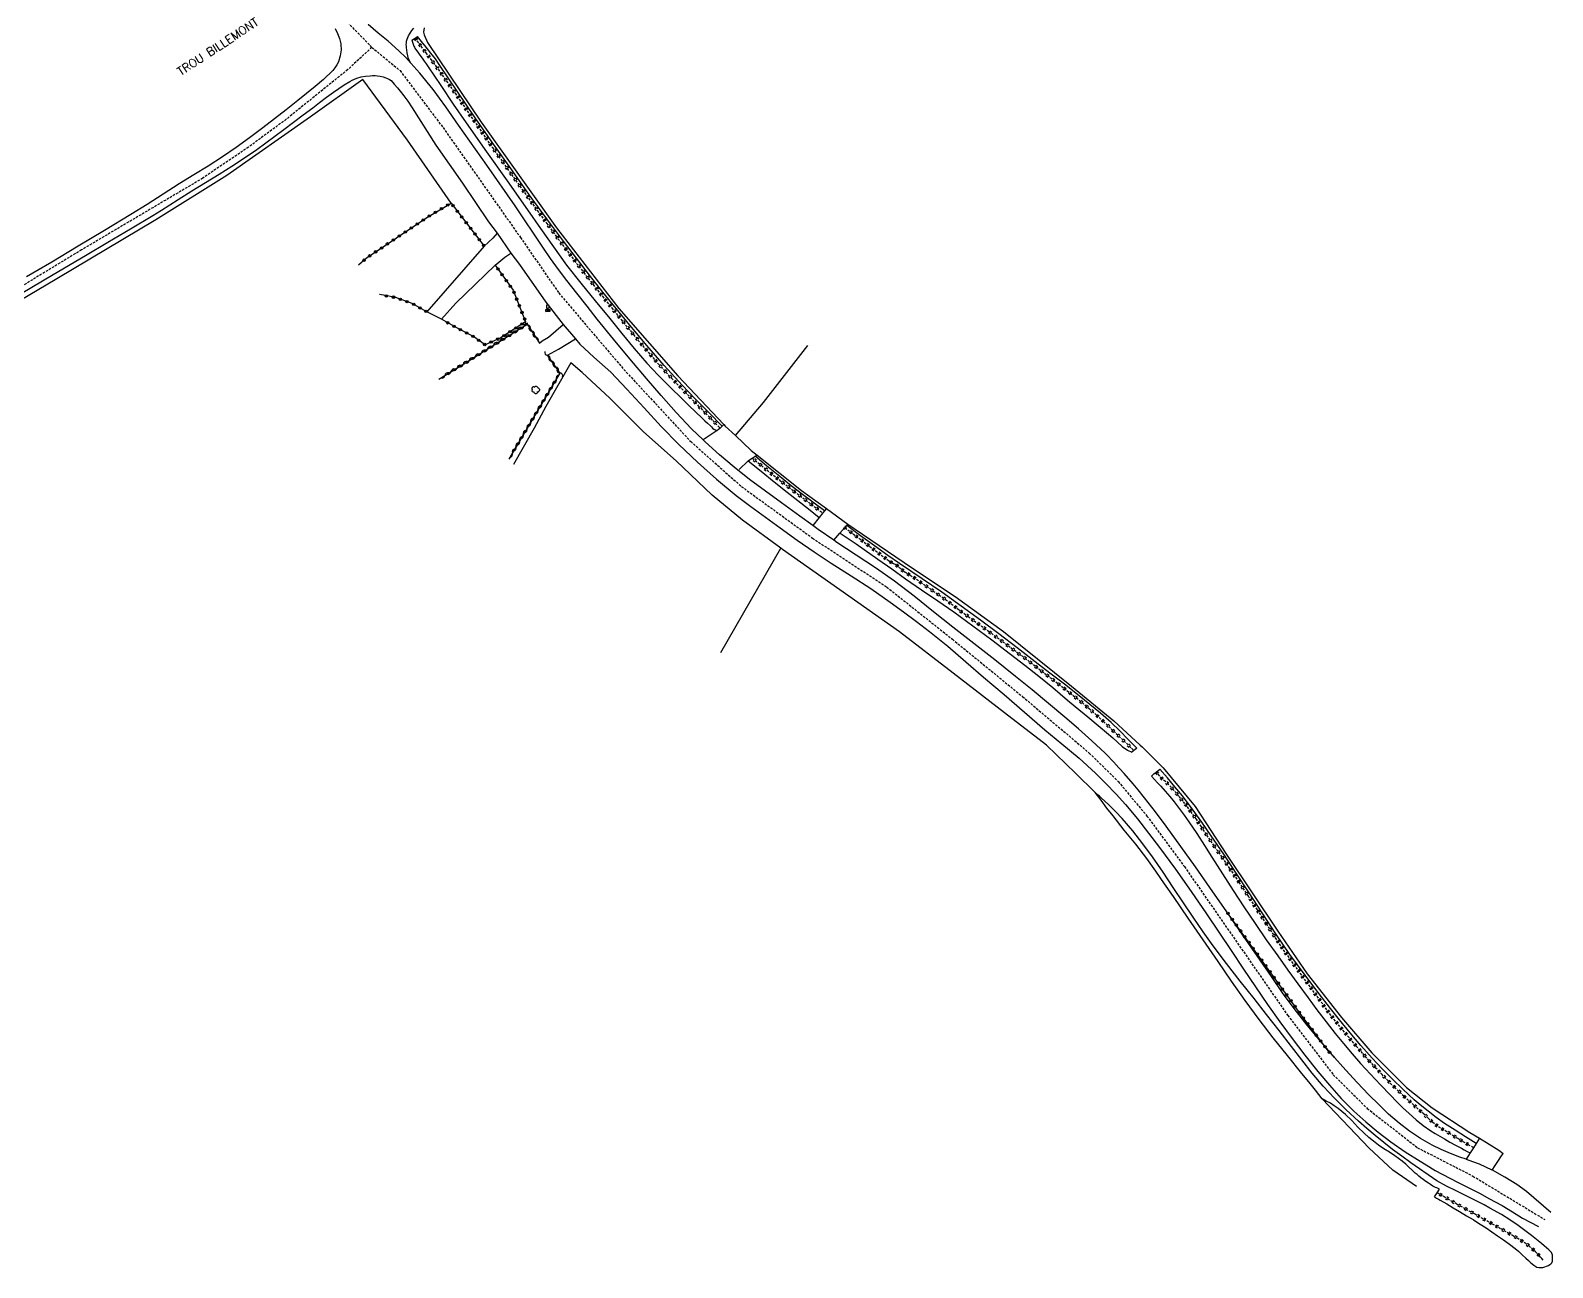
# Model space of a CAD drawing. Header units: millimetres. Extents: x 85000 to 86000, y 139999 to 141000.
# Drawn here: x 85669.1 to 85987.7, y 140257.5 to 140516.4 of the extents above; entities that cross this region are included whole.
import ezdxf

# ---------------------------------------------------------------- set-up
doc = ezdxf.new("R2010")
doc.units = ezdxf.units.MM
doc.linetypes.add('DASHED', pattern=[0.75, 0.5, -0.25])
doc.layers.get('0').update_dxf_attribs({"linetype": 'CONTINUOUS'})
for name, color, linetype in [('W0001', 6, 'DASHED'), ('W0008', 7, 'CONTINUOUS'), ('W0017', 7, 'CONTINUOUS'), ('W0071', 7, 'CONTINUOUS'), ('W0120', 7, 'CONTINUOUS'), ('W0211', 2, 'CONTINUOUS'), ('W0214', 2, 'CONTINUOUS'), ('W0220', 5, 'DASHED'), ('W0300', 7, 'CONTINUOUS'), ('W0310', 3, 'CONTINUOUS'), ('W0323', 7, 'CONTINUOUS'), ('W0330', 7, 'CONTINUOUS'), ('W0438', 7, 'CONTINUOUS'), ('W0989', 7, 'CONTINUOUS')]:
    doc.layers.add(name, color=color, linetype=linetype)
doc.styles.get("Standard").update_dxf_attribs({"font": 'romans.shx', "width": 0.85})

# ---------------------------------------------------------------- blocks, each defined once
blk = doc.blocks.new('T300')
for p, q in [((-0.8, 0.51), (-0.86, 0.34)), ((-0.86, 0.34), (-0.86, 0.17)), ((-0.86, 0.17), (-0.74, 0.06)), ((-0.69, 0.63), (-0.8, 0.51)), ((-0.8, -0.06), (-0.74, 0.06)), ((-0.74, 0.06), (-0.69, 0.11)), ((-0.57, 0.69), (-0.69, 0.63)), ((-0.46, 0.69), (-0.57, 0.69)), ((-0.29, 0.63), (-0.46, 0.69)), ((-0.29, 0.63), (-0.17, 0.74)), ((-0.23, 0.57), (-0.29, 0.63)), ((-0.17, 0.74), (-0.06, 0.8)), ((-0.06, 0.8), (0.06, 0.8)), ((0.06, 0.8), (0.23, 0.74)), ((0.23, 0.74), (0.34, 0.63)), ((0.34, 0.63), (0.4, 0.51)), ((0.46, 0.46), (0.34, 0.46)), ((0.4, 0.51), (0.4, 0.46)), ((0.57, 0.4), (0.46, 0.46)), ((0.57, 0.4), (0.69, 0.29)), ((0.69, 0.29), (0.74, 0.17)), ((0.74, 0.06), (0.69, -0.17)), ((0.74, 0.17), (0.74, 0.06)), ((-0.8, -0.17), (-0.8, -0.06)), ((-0.8, -0.23), (-0.8, -0.17)), ((-0.74, -0.34), (-0.8, -0.23)), ((-0.69, -0.4), (-0.74, -0.34)), ((-0.51, -0.46), (-0.69, -0.4)), ((-0.4, -0.46), (-0.51, -0.46)), ((-0.4, -0.46), (-0.34, -0.46)), ((-0.34, -0.46), (-0.34, -0.4)), ((-0.34, -0.51), (-0.34, -0.46)), ((-0.29, -0.63), (-0.34, -0.51)), ((-0.17, -0.74), (-0.29, -0.63)), ((-0.06, -0.8), (-0.17, -0.74)), ((0.06, -0.8), (-0.06, -0.8)), ((0.17, -0.74), (0.06, -0.8)), ((0.23, -0.69), (0.17, -0.74)), ((0.29, -0.46), (0.23, -0.46)), ((0.29, -0.63), (0.23, -0.69)), ((0.46, -0.4), (0.29, -0.46)), ((0.34, -0.51), (0.29, -0.63)), ((0.34, -0.51), (0.34, -0.46)), ((0.57, -0.34), (0.46, -0.4)), ((0.63, -0.29), (0.57, -0.34)), ((0.69, -0.17), (0.63, -0.29))]:
    blk.add_line(p, q)
blk = doc.blocks.new('T438')
for p, q in [((-0.4, 0.2), (0.4, 0.2)), ((-0.4, -0.2), (-0.4, 0.2)), ((0.15, 1.1), (-0.3, 1.1)), ((-0.3, 1.1), (-0.3, 0.5)), ((-0.3, 0.5), (0.15, 0.5)), ((0.3, 0.65), (0.3, 0.95)), ((0.4, 0.2), (0.4, -0.2))]:
    blk.add_line(p, q)
at = {"flags": 128}
for points in [[(-0.4, -0.2), (0.4, 0.2)], [(0.4, -0.2), (-0.4, -0.2)]]:
    blk.add_lwpolyline(points, dxfattribs=at)
for centre, major_axis, start_param, end_param in [((0.15, 0.95), (0.106, -0.106), 0.785398, 2.356194), ((0.15, 0.65), (0.106, 0.106), 3.926991, 5.497787)]:
    blk.add_ellipse(centre, major_axis=major_axis, ratio=1, start_param=start_param, end_param=end_param)
blk = doc.blocks.new('t220o')
at = {"color": 0, "linetype": 'Continuous'}
for p, q in [((-0.25, 0.25), (0.25, 0.25)), ((-0.25, -0.25), (0.25, -0.25))]:
    blk.add_line(p, q, dxfattribs=at)
blk = doc.blocks.new('t323o')
at = {"color": 0, "linetype": 'Continuous'}
for radius in [0.25, 0.15]:
    blk.add_circle((0, 0), radius, dxfattribs=at)
blk = doc.blocks.new('t310o')
at = {"color": 0, "linetype": 'Continuous'}
for centre, start, end in [((-0.5, 0.38), 216.8699, 323.1304), ((0.5, -0.37), 36.8699, 143.1303)]:
    blk.add_arc(centre, 0.625, start, end, dxfattribs=at)

msp = doc.modelspace()

# ---------------------------------------------------------------- linework, layer by layer
at = {"layer": 'W0001'}
for points in [[(85740.6, 140512.91), (85734.64, 140519.04), (85723.36, 140532.89), (85711.26, 140548.34), (85702.97, 140560.34), (85698.76, 140565.89), (85689.91, 140576.05), (85674.86, 140593.24)], [(85740.6, 140512.91), (85735.56, 140508.25), (85722.69, 140497.85), (85714.8, 140492.02), (85705.2, 140485.51), (85679.82, 140470.5), (85655.3, 140455.59)], [(85740.6, 140512.91), (85746.5, 140508.03), (85755.49, 140496.11), (85771.69, 140473.12), (85779.72, 140461.49), (85793.33, 140445.48), (85807.34, 140430.38), (85817.96, 140420.97), (85832.85, 140410.17), (85848.36, 140399.93), (85862.11, 140389), (85876.79, 140376.99), (85890.75, 140365.18), (85896.81, 140359.21), (85902.83, 140351.99), (85910.66, 140341.39), (85932.28, 140310.26), (85941.82, 140297.83), (85948.94, 140290.77), (85959.44, 140282.56), (85971.05, 140276.61), (85986.08, 140267.53)]]:
    msp.add_lwpolyline(points, dxfattribs=at)
at = {"layer": 'W0008'}
for points in [[(85732.94, 140516.87), (85733.43, 140515.82), (85733.85, 140514.74), (85734.11, 140513.64), (85734.11, 140513.52), (85734.16, 140512.38), (85734, 140511.11), (85733.63, 140509.91), (85733.27, 140509.25), (85732.85, 140508.63), (85732.4, 140508.07), (85731.79, 140507.42), (85731.12, 140506.81), (85730.45, 140506.21), (85728.71, 140504.7), (85726.91, 140503.25), (85725.1, 140501.81), (85722.68, 140499.86), (85720.24, 140497.93), (85717.77, 140496.04), (85715, 140493.98), (85712.19, 140491.95), (85709.35, 140489.98), (85706.36, 140488.05), (85703.33, 140486.19), (85700.3, 140484.32), (85696.92, 140482.18), (85693.54, 140480.04), (85690.15, 140477.91), (85684.65, 140474.56), (85679.12, 140471.26), (85673.59, 140467.97), (85668.33, 140464.88)], [(85987.36, 140268.97), (85982.28, 140273.4), (85980.22, 140274.83), (85977.73, 140276.39), (85977.71, 140276.4), (85975.12, 140277.85), (85975.09, 140277.86), (85972.44, 140279.1), (85971.06, 140279.62), (85969.67, 140280.1), (85969.61, 140280.12), (85968.28, 140280.6), (85966.32, 140281.37), (85964.38, 140282.19), (85962.5, 140283.11), (85960.1, 140284.49), (85957.79, 140286.04), (85955.58, 140287.71), (85953.4, 140289.58), (85951.32, 140291.57), (85949.28, 140293.61), (85946.82, 140296.17), (85944.42, 140298.8), (85942.07, 140301.46), (85939.18, 140304.8), (85936.36, 140308.2), (85933.64, 140311.67), (85931.21, 140315.01), (85928.87, 140318.41), (85926.54, 140321.81), (85923.02, 140326.87), (85919.51, 140331.95), (85915.98, 140337), (85912.97, 140341.32), (85909.93, 140345.63), (85906.83, 140349.88), (85904.59, 140352.87), (85902.32, 140355.83), (85900.96, 140357.49), (85899.96, 140358.72), (85898.05, 140360.92), (85896.2, 140362.94), (85896.09, 140363.07), (85894.06, 140365.16), (85891.32, 140367.74), (85888.48, 140370.23), (85885.62, 140372.68), (85882.21, 140375.56), (85878.77, 140378.4), (85875.3, 140381.21), (85870.96, 140384.66), (85866.58, 140388.08), (85862.2, 140391.5), (85858.16, 140394.76), (85854.12, 140398.03), (85849.99, 140401.18), (85846.01, 140403.93), (85841.96, 140406.58), (85837.93, 140409.27), (85837.26, 140409.74), (85834.03, 140411.99), (85832.9, 140412.8), (85830.16, 140414.76), (85826.32, 140417.55), (85822.98, 140419.98), (85819.66, 140422.44), (85816.43, 140425), (85813.37, 140427.6), (85810.39, 140430.29), (85809.96, 140430.71), (85807.51, 140433.07), (85804.27, 140436.48), (85801.16, 140440.02), (85798.1, 140443.59), (85794.62, 140447.69), (85791.19, 140451.84), (85787.77, 140455.99), (85785.65, 140458.71), (85783.49, 140461.42), (85781.38, 140464.07), (85779.66, 140466.38), (85778.02, 140468.7), (85776.38, 140471.09), (85770.56, 140479.7), (85764.64, 140488.21), (85758.76, 140496.63), (85756.07, 140500.44), (85753.43, 140504.1), (85750.64, 140507.53), (85748.79, 140509.61), (85747.68, 140510.76), (85746.22, 140512.18), (85744.04, 140514.18), (85741.92, 140515.9), (85739.82, 140517.71)], [(85667.17, 140461.35), (85673.91, 140465.36), (85680.65, 140469.35), (85685.37, 140472.12), (85690.1, 140474.88), (85694.78, 140477.72), (85696.55, 140478.83), (85698.31, 140479.96), (85700.07, 140481.08), (85702.93, 140482.85), (85705.79, 140484.6), (85708.63, 140486.37), (85711.28, 140488.05), (85713.91, 140489.76), (85716.51, 140491.52), (85718.4, 140492.89), (85720.28, 140494.29), (85722.15, 140495.7), (85724.19, 140497.22), (85726.22, 140498.75), (85728.25, 140500.28), (85729.67, 140501.38), (85731.09, 140502.47), (85732.54, 140503.53), (85733.67, 140504.31), (85734.82, 140505.06), (85736.01, 140505.75), (85736.48, 140506.02), (85736.96, 140506.27), (85737.46, 140506.48), (85738.36, 140506.75), (85739.3, 140506.89), (85740.25, 140506.97), (85740.76, 140507), (85741.27, 140507.01), (85741.77, 140506.97), (85742.36, 140506.89), (85742.95, 140506.75), (85743.51, 140506.56), (85743.9, 140506.39), (85744.28, 140506.19), (85744.65, 140505.96), (85745.3, 140505.23), (85745.94, 140504.45), (85746.5, 140503.75), (85747.32, 140502.75), (85748.1, 140501.66), (85749.05, 140500.23), (85753.98, 140492.44), (85759.57, 140484.46), (85765.03, 140476.38), (85766.81, 140473.99), (85769.71, 140469.8), (85771.48, 140467.44), (85776.99, 140459.56), (85780.63, 140454.87), (85783.25, 140451.86), (85784.12, 140450.78), (85787.07, 140448.07), (85790.59, 140444.91), (85793.98, 140441.34), (85797.56, 140437.45), (85801.15, 140433.53), (85804.84, 140429.75), (85808.74, 140426.08), (85812.74, 140422.53), (85816.87, 140419.11), (85819.9, 140416.79), (85822.99, 140414.53), (85826.09, 140412.3), (85829.62, 140409.77), (85833.17, 140407.28), (85836.73, 140404.95), (85840.89, 140402.24), (85845.02, 140399.65), (85849.06, 140396.78), (85851.85, 140394.74), (85854.59, 140392.71), (85857.29, 140390.63), (85861.13, 140387.52), (85864.89, 140384.3), (85868.64, 140381.08), (85872.92, 140377.42), (85877.18, 140373.73), (85881.45, 140370.06), (85885.03, 140367.08), (85888.62, 140364.11), (85892.07, 140360.99), (85894.25, 140358.81), (85896.38, 140356.58), (85898.3, 140354.39), (85900.85, 140351.4), (85903.15, 140348.41), (85905.48, 140345.43), (85908.78, 140340.83), (85912.07, 140336.17), (85915.29, 140331.52), (85917.89, 140327.69), (85920.46, 140323.82), (85923.05, 140319.96), (85925.54, 140316.25), (85928.04, 140312.56), (85930.61, 140308.91), (85933.2, 140305.4), (85935.86, 140301.93), (85938.61, 140298.54), (85941.02, 140295.68), (85943.5, 140292.88), (85946.12, 140290.21), (85948.61, 140287.97), (85951.2, 140285.83), (85953.88, 140283.8), (85956.88, 140281.69), (85959.99, 140279.71), (85961.25, 140278.94), (85963.13, 140277.81), (85967.8, 140275.32), (85972.55, 140272.97), (85974.41, 140271.95), (85977.19, 140270.43), (85979.33, 140269.13), (85981.44, 140267.79), (85984.8, 140266.09)]]:
    msp.add_lwpolyline(points, dxfattribs=at)
at = {"layer": 'W0017'}
for points in [[(85766.81, 140473.99), (85765.93, 140472.97), (85764.11, 140471.31), (85752.07, 140457.56)], [(85755.16, 140455.99), (85758.16, 140459.33), (85766.44, 140467.29), (85767.18, 140467.96), (85768.45, 140468.96), (85769.71, 140469.8)], [(85775.69, 140450.98), (85776.25, 140451.47), (85777.55, 140452.23), (85780.63, 140454.87)], [(85777.34, 140448.45), (85779.63, 140449.71), (85783.25, 140451.86)]]:
    msp.add_lwpolyline(points, dxfattribs=at)
at = {"layer": 'W0071'}
msp.add_lwpolyline([(85748.79, 140509.61), (85748.29, 140510.51), (85748.01, 140511.75), (85747.86, 140512.87), (85747.82, 140513.19), (85747.81, 140513.45), (85747.82, 140513.82), (85747.87, 140514.23), (85747.96, 140514.6), (85748.1, 140514.95), (85748.26, 140515.3), (85748.59, 140515.87), (85748.98, 140516.41), (85749.39, 140516.93)], dxfattribs=at)
at = {"layer": 'W0120'}
for points in [[(85748.96, 140514.39), (85749.63, 140514.83), (85750.17, 140515.19)], [(85814.27, 140433.92), (85813.94, 140433.62), (85813.47, 140433.22), (85813.05, 140432.84), (85812.84, 140432.7), (85809.96, 140430.71)], [(85817.49, 140424.56), (85819.34, 140426.34), (85819.43, 140426.43), (85820.21, 140426.92), (85820.85, 140427.32), (85821.24, 140427.56)], [(85835.73, 140416.4), (85835.31, 140415.87), (85834.97, 140415.44), (85834.24, 140414.51), (85832.9, 140412.8)], [(85837.26, 140409.74), (85838.57, 140411.22), (85839.6, 140412.38), (85839.98, 140412.82), (85840.25, 140413.12)], [(85900.71, 140366.18), (85900.31, 140365.83), (85900.09, 140365.68), (85899.66, 140365.38)], [(85903.77, 140360.31), (85904.26, 140360.81), (85904.75, 140361.2), (85905.52, 140361.79)], [(85972.39, 140284.52), (85971.72, 140283.46), (85971.15, 140282.56), (85970.45, 140281.46), (85969.61, 140280.12)], [(85975.09, 140277.86), (85975.71, 140278.81), (85976.41, 140279.88), (85976.9, 140280.64), (85977.38, 140281.37)], [(85963.01, 140272.24), (85963.55, 140273.12), (85964.04, 140273.9)]]:
    msp.add_lwpolyline(points, dxfattribs=at)
at = {"layer": 'W0211'}
for points in [[(85753.91, 140510.49), (85752.94, 140511.7), (85751.97, 140512.92), (85751.01, 140514.14), (85750.73, 140514.49), (85750.45, 140514.84), (85750.17, 140515.19)], [(85748.96, 140514.39), (85749.08, 140513.97), (85749.21, 140513.56), (85749.37, 140513.16), (85749.49, 140512.94), (85749.62, 140512.73), (85749.76, 140512.52), (85750.2, 140511.87), (85750.67, 140511.25), (85751.13, 140510.62), (85751.54, 140510.03), (85751.95, 140509.44), (85752.35, 140508.85), (85755.01, 140504.95), (85757.65, 140501.04), (85760.31, 140497.14), (85764.58, 140491.03), (85768.89, 140484.94), (85773.2, 140478.86), (85775.9, 140474.99), (85778.6, 140471.13), (85781.37, 140467.33), (85784.33, 140463.55), (85787.37, 140459.84), (85790.42, 140456.14), (85792.95, 140453), (85795.49, 140449.86), (85798.13, 140446.81), (85800.54, 140444.25), (85803.03, 140441.76), (85805.54, 140439.3), (85806.92, 140437.94), (85808.31, 140436.58), (85809.72, 140435.25), (85810.3, 140434.73), (85810.88, 140434.22), (85811.45, 140433.69), (85811.68, 140433.44), (85811.9, 140433.2), (85812.15, 140432.99), (85812.37, 140432.88), (85812.6, 140432.79), (85812.84, 140432.7)], [(85813.94, 140433.62), (85811.12, 140436.47), (85808.3, 140439.32), (85805.53, 140442.21), (85801.8, 140446.32), (85798.16, 140450.52), (85794.59, 140454.76), (85791.74, 140458.21), (85788.94, 140461.69), (85786.17, 140465.19), (85783.41, 140468.75), (85780.68, 140472.34), (85777.98, 140475.95), (85773.96, 140481.46), (85770.01, 140487.03), (85766.09, 140492.62), (85762.24, 140498.16), (85758.42, 140503.73), (85754.67, 140509.34), (85753.91, 140510.49)], [(85819.34, 140426.34), (85822.08, 140424.16), (85824.77, 140421.93), (85827.53, 140419.77), (85829.78, 140418.04), (85832.01, 140416.27), (85834.24, 140414.51)], [(85835.31, 140415.87), (85832.86, 140417.68), (85830.43, 140419.51), (85828.02, 140421.42), (85825.65, 140423.37), (85823.22, 140425.31), (85820.85, 140427.32)], [(85838.58, 140411.21), (85840.28, 140410.09), (85841.97, 140408.97), (85843.62, 140407.78), (85846.53, 140405.74), (85849.42, 140403.71), (85852.3, 140401.65), (85855.66, 140399.33), (85859.04, 140397.04), (85862.39, 140394.71), (85866.4, 140391.81), (85870.36, 140388.85), (85874.29, 140385.85), (85877.25, 140383.57), (85880.19, 140381.27), (85883.09, 140378.92), (85884.66, 140377.6), (85886.22, 140376.27), (85887.78, 140374.94), (85890.42, 140372.76), (85893.06, 140370.58), (85895.69, 140368.39), (85896.67, 140367.46), (85897.64, 140366.52), (85898.73, 140365.77), (85899.04, 140365.63), (85899.35, 140365.5), (85899.67, 140365.37)], [(85900.71, 140366.18), (85898.92, 140368.01), (85897.14, 140369.83), (85895.3, 140371.6), (85893.13, 140373.52), (85890.89, 140375.36), (85888.63, 140377.18), (85885.59, 140379.58), (85882.51, 140381.92), (85879.43, 140384.26), (85875.63, 140387.19), (85871.82, 140390.11), (85867.99, 140392.98), (85863.97, 140395.92), (85859.91, 140398.82), (85855.81, 140401.65), (85853.41, 140403.25), (85851, 140404.83), (85848.61, 140406.53), (85845.78, 140408.57), (85842.85, 140410.67), (85839.98, 140412.82)], [(85903.77, 140360.31), (85904.41, 140359.62), (85905.06, 140358.94), (85905.7, 140358.24), (85906.66, 140357.17), (85907.6, 140356.07), (85908.52, 140354.96), (85909.59, 140353.58), (85910.62, 140352.17), (85911.62, 140350.74), (85913.26, 140348.31), (85914.84, 140345.84), (85916.42, 140343.37), (85918.65, 140339.9), (85920.88, 140336.42), (85923.13, 140332.97), (85925.45, 140329.52), (85927.8, 140326.09), (85930.19, 140322.69), (85932.28, 140319.75), (85934.39, 140316.83), (85936.53, 140313.93), (85938.41, 140311.43), (85940.3, 140308.93), (85942.24, 140306.48), (85943.98, 140304.35), (85945.75, 140302.24), (85947.55, 140300.17), (85949.59, 140297.93), (85951.67, 140295.72), (85953.78, 140293.55), (85955.05, 140292.23), (85956.35, 140290.93), (85957.68, 140289.68), (85959.14, 140288.42), (85960.64, 140287.21), (85962.21, 140286.1), (85963.15, 140285.51), (85964.1, 140284.94), (85965.07, 140284.4), (85966.23, 140283.73), (85967.43, 140283.1), (85968.63, 140282.43), (85969.24, 140282.11), (85969.85, 140281.77), (85970.45, 140281.46)], [(85971.71, 140283.45), (85969.5, 140284.83), (85967.3, 140286.21), (85965.13, 140287.65), (85963.38, 140288.89), (85961.65, 140290.18), (85959.97, 140291.52), (85958.76, 140292.58), (85957.58, 140293.67), (85956.41, 140294.78), (85954.22, 140296.9), (85952.07, 140299.07), (85949.97, 140301.29), (85947.62, 140303.92), (85945.34, 140306.62), (85943.1, 140309.35), (85941.23, 140311.72), (85939.38, 140314.11), (85937.55, 140316.51), (85935.93, 140318.66), (85934.33, 140320.82), (85932.75, 140323), (85929.79, 140327.34), (85926.93, 140331.74), (85924.06, 140336.15), (85921.48, 140340.06), (85918.9, 140343.97), (85916.27, 140347.85), (85914.3, 140350.68), (85912.31, 140353.49), (85910.24, 140356.23), (85908.69, 140358.11), (85907.1, 140359.95), (85905.51, 140361.79)], [(85963.01, 140272.24), (85963.41, 140272.02), (85963.81, 140271.8), (85964.21, 140271.58), (85965.56, 140270.79), (85966.9, 140269.98), (85968.24, 140269.18), (85969.69, 140268.31), (85971.07, 140267.49), (85971.14, 140267.45), (85972.58, 140266.56), (85973.8, 140265.77), (85975.01, 140264.96), (85976.22, 140264.13), (85977.47, 140263.27), (85978.71, 140262.39), (85979.9, 140261.46), (85980.65, 140260.81), (85981.37, 140260.13), (85982.1, 140259.46), (85982.65, 140258.96), (85983.2, 140258.45), (85983.78, 140257.99), (85983.99, 140257.83), (85984.21, 140257.67), (85984.45, 140257.55), (85984.85, 140257.46), (85985.28, 140257.46), (85985.7, 140257.51), (85986.09, 140257.6), (85986.47, 140257.74), (85986.83, 140257.92), (85987.11, 140258.07), (85987.38, 140258.24), (85987.58, 140258.45), (85987.7, 140258.78), (85987.71, 140259.18), (85987.7, 140259.58), (85987.71, 140259.82), (85987.7, 140260.06), (85987.65, 140260.29), (85987.47, 140260.6), (85987.21, 140260.87), (85986.93, 140261.14), (85986.45, 140261.61), (85985.94, 140262.04), (85985.42, 140262.47), (85984.36, 140263.34), (85983.28, 140264.18), (85982.19, 140265.01), (85980.5, 140266.24), (85978.77, 140267.42), (85977.02, 140268.55), (85974.6, 140269.93), (85973.37, 140270.57), (85972.13, 140271.21), (85969.65, 140272.48), (85967.57, 140273.5), (85965.49, 140274.52), (85963.47, 140275.64), (85962.56, 140276.24), (85961.66, 140276.86), (85960.76, 140277.48), (85960.55, 140277.62), (85959.85, 140278.11), (85958.95, 140278.74), (85958.05, 140279.37), (85956.14, 140280.76), (85954.24, 140282.18), (85952.38, 140283.63), (85950.59, 140285.09), (85948.83, 140286.58), (85947.11, 140288.11), (85944.55, 140290.48), (85942.06, 140292.92), (85939.68, 140295.46), (85937.41, 140298.15), (85935.24, 140300.94), (85933.09, 140303.73), (85930.46, 140307.08), (85927.85, 140310.43), (85925.24, 140313.79), (85922.35, 140317.44), (85919.47, 140321.09), (85916.67, 140324.8), (85914.56, 140327.78), (85912.5, 140330.8), (85910.45, 140333.82), (85908.32, 140337.04), (85906.21, 140340.26), (85904.01, 140343.43), (85901.97, 140346.19), (85899.85, 140348.9), (85897.61, 140351.5), (85896.22, 140352.97), (85894.78, 140354.39), (85893.3, 140355.76), (85892.86, 140356.15), (85892.41, 140356.53), (85891.96, 140356.92)]]:
    msp.add_lwpolyline(points, dxfattribs=at)
at = {"layer": 'W0214'}
msp.add_lwpolyline([(85964.04, 140273.9), (85963.75, 140274.01), (85963.46, 140274.12), (85963.18, 140274.24), (85962.68, 140274.52), (85962.2, 140274.83), (85961.73, 140275.15), (85961.19, 140275.51), (85960.65, 140275.89), (85960.13, 140276.27), (85959.74, 140276.59), (85959.35, 140276.92), (85958.97, 140277.25), (85958.3, 140277.86), (85957.64, 140278.49), (85956.97, 140279.1), (85956.23, 140279.71), (85955.47, 140280.3), (85954.7, 140280.88), (85953.56, 140281.64), (85952.4, 140282.35), (85951.28, 140283.11), (85950.25, 140283.9), (85949.26, 140284.72), (85948.28, 140285.57), (85946.98, 140286.87), (85945.73, 140288.22), (85944.41, 140289.5), (85943.64, 140290.14), (85942.85, 140290.76), (85942.03, 140291.34), (85941.21, 140291.85), (85940.36, 140292.33), (85939.51, 140292.81), (85938.09, 140294.58), (85936.67, 140296.35), (85935.25, 140298.11), (85932.24, 140301.84), (85929.23, 140305.57), (85926.29, 140309.36), (85923.37, 140313.37), (85920.53, 140317.43), (85917.7, 140321.51), (85914.58, 140326.06), (85911.48, 140330.62), (85908.36, 140335.17), (85906.52, 140337.82), (85904.68, 140340.48), (85902.79, 140343.09), (85900.46, 140346.09), (85898.08, 140349.04), (85895.72, 140352), (85894.46, 140353.64), (85893.21, 140355.28), (85891.96, 140356.92)], dxfattribs=at)
at = {"layer": 'W0220'}
for points in [[(85749.63, 140514.83), (85750.04, 140514.27), (85750.45, 140513.71), (85750.86, 140513.15), (85751.9, 140511.75), (85752.96, 140510.35), (85754.01, 140508.95), (85758.01, 140503.32), (85761.9, 140497.61), (85765.83, 140491.93), (85768.94, 140487.53), (85772.08, 140483.14), (85775.23, 140478.77), (85777.17, 140476.11), (85779.11, 140473.45), (85781.07, 140470.81), (85783, 140468.27), (85784.95, 140465.76), (85786.91, 140463.25), (85788.85, 140460.8), (85790.8, 140458.36), (85792.77, 140455.93), (85795.34, 140452.78), (85797.94, 140449.65), (85800.61, 140446.59), (85803.33, 140443.64), (85806.12, 140440.76), (85808.92, 140437.88), (85810.44, 140436.32), (85811.96, 140434.77), (85813.47, 140433.22)], [(85820.21, 140426.92), (85822.14, 140425.36), (85824.07, 140423.81), (85826.02, 140422.26), (85828.99, 140419.97), (85831.98, 140417.7), (85834.97, 140415.44)], [(85839.59, 140412.38), (85841.33, 140411.05), (85843.06, 140409.75), (85844.78, 140408.46), (85846.02, 140407.54), (85847.21, 140406.62), (85848.37, 140405.76), (85848.76, 140405.5), (85849.07, 140405.27), (85849.42, 140405.05), (85849.76, 140404.88), (85850.11, 140404.69), (85850.44, 140404.48), (85850.91, 140404.11), (85851.36, 140403.71), (85851.82, 140403.33), (85852.3, 140403.02), (85852.78, 140402.72), (85853.27, 140402.41), (85853.98, 140401.99), (85854.62, 140401.55), (85855.46, 140400.96), (85858.03, 140399.15), (85860.69, 140397.32), (85863.29, 140395.31), (85865.41, 140393.77), (85867.53, 140392.23), (85869.66, 140390.69), (85872, 140388.97), (85874.35, 140387.24), (85876.68, 140385.49), (85879.63, 140383.25), (85882.57, 140380.99), (85885.49, 140378.71), (85886.75, 140377.72), (85888.02, 140376.74), (85889.26, 140375.73), (85890.77, 140374.44), (85892.25, 140373.12), (85893.72, 140371.78), (85895.87, 140369.77), (85897.98, 140367.73), (85900.09, 140365.68)], [(85971.15, 140282.56), (85970.06, 140283.19), (85968.97, 140283.82), (85967.89, 140284.46), (85967.12, 140284.93), (85966.36, 140285.4), (85965.6, 140285.88), (85964.91, 140286.27), (85964.23, 140286.67), (85963.57, 140287.1), (85962.59, 140287.89), (85961.66, 140288.75), (85960.74, 140289.62), (85958.68, 140291.45), (85956.63, 140293.3), (85954.63, 140295.2), (85953.31, 140296.52), (85952.02, 140297.87), (85950.75, 140299.23), (85949.34, 140300.76), (85947.95, 140302.32), (85946.59, 140303.88), (85945.12, 140305.59), (85943.68, 140307.32), (85942.27, 140309.07), (85940.48, 140311.43), (85938.73, 140313.84), (85936.99, 140316.25), (85935.21, 140318.68), (85933.44, 140321.13), (85931.71, 140323.59), (85929.76, 140326.48), (85927.86, 140329.4), (85925.96, 140332.32), (85924.05, 140335.23), (85922.13, 140338.13), (85920.2, 140341.01), (85918.56, 140343.38), (85916.9, 140345.74), (85915.27, 140348.1), (85914.21, 140349.7), (85913.16, 140351.31), (85912.06, 140352.89), (85911.23, 140353.99), (85910.37, 140355.08), (85909.49, 140356.16), (85908.99, 140356.77), (85908.48, 140357.38), (85907.95, 140357.96), (85907.32, 140358.59), (85906.67, 140359.19), (85906.02, 140359.79), (85904.75, 140361.2)], [(85985.75, 140259.02), (85985.47, 140259.34), (85985.19, 140259.66), (85984.91, 140259.97), (85984.51, 140260.38), (85984.11, 140260.79), (85983.7, 140261.18), (85982.95, 140261.82), (85982.16, 140262.41), (85981.35, 140262.97), (85980.47, 140263.52), (85979.57, 140264.04), (85978.66, 140264.55), (85976.85, 140265.59), (85975.04, 140266.62), (85973.22, 140267.64), (85971.79, 140268.45), (85971.37, 140268.68), (85969.51, 140269.71), (85967.66, 140270.75), (85966.86, 140271.21), (85966.05, 140271.67), (85965.25, 140272.13), (85964.68, 140272.46), (85964.12, 140272.79), (85963.55, 140273.12)]]:
    msp.add_lwpolyline(points, dxfattribs=at)
at = {"layer": 'W0310'}
for points in [[(85754.59, 140443.45), (85759.27, 140446.3), (85773.1, 140454.96)], [(85773.1, 140454.96), (85775.69, 140450.98)], [(85777.34, 140448.45), (85777.46, 140448.26), (85779.95, 140444.72), (85770.21, 140428.35), (85769.26, 140426.67)]]:
    msp.add_lwpolyline(points, dxfattribs=at)
at = {"layer": 'W0323'}
for points in [[(85737.81, 140467.36), (85739.44, 140468.8), (85752.12, 140477.31), (85757.19, 140480.32), (85764.11, 140471.31)], [(85766.44, 140467.29), (85770.16, 140462.07), (85772.79, 140455.44), (85767.44, 140452.04), (85764.3, 140450.64), (85761.7, 140452.46), (85758.36, 140454.16), (85755.16, 140455.99)], [(85752.07, 140457.56), (85749.03, 140459.29), (85745.59, 140460.52), (85742.25, 140461.14), (85742.18, 140461.14)], [(85942.08, 140301.48), (85940.84, 140302.75), (85937.17, 140307.6), (85935.44, 140309.88), (85919.48, 140332.03)]]:
    msp.add_lwpolyline(points, dxfattribs=at)
at = {"layer": 'W0330'}
for points in [[(85751.57, 140517.02), (85751.44, 140516.12), (85751.57, 140515.5), (85752.23, 140513.9), (85763.51, 140497.22), (85779.23, 140475.12), (85792.28, 140458.25), (85804.65, 140444.13), (85814.27, 140433.92), (85814.56, 140433.61), (85816.68, 140431.64), (85820.02, 140428.53), (85821.24, 140427.56), (85830.53, 140420.17), (85835.73, 140416.4), (85840.25, 140413.12), (85841.56, 140412.17), (85853.78, 140403.9), (85862.71, 140397.93), (85872.83, 140390.64), (85887.01, 140379.19), (85895.89, 140371.92), (85901.43, 140366.8), (85901.81, 140366.45), (85906.07, 140362.23), (85906.2, 140362.1), (85912.88, 140353.98), (85919.45, 140343.92), (85930.22, 140327.92), (85936.38, 140318.94), (85943.56, 140309.84), (85949.88, 140302.41), (85957.13, 140295.17), (85962.51, 140290.91), (85970.42, 140285.73), (85972.39, 140284.52), (85976.44, 140282.03), (85977.38, 140281.37)], [(85757.19, 140480.32), (85748.07, 140493.46), (85738.71, 140506.17), (85727.75, 140498.38), (85710.26, 140486.09), (85695.37, 140476.77), (85674.7, 140464.46), (85647.55, 140448.43), (85627.15, 140436.43), (85612.22, 140427.49), (85605.3, 140423.37), (85599.75, 140419.85), (85594.66, 140416.18), (85589.44, 140411.43), (85585.24, 140406.93), (85580.87, 140401.63), (85576.87, 140395.86), (85573.36, 140389.61), (85569.89, 140382.97), (85566.25, 140375.21), (85557.75, 140356.2)], [(85755.16, 140455.99), (85752.07, 140457.56)], [(85816.68, 140431.64), (85822.59, 140438.59), (85831.84, 140450.48)], [(85891.96, 140356.92), (85887.88, 140360.93), (85881.83, 140366.83), (85873.02, 140373.58), (85862.23, 140381.89), (85851.01, 140390.56), (85838.53, 140399.37), (85826.51, 140407.81), (85826.17, 140408.06), (85818.2, 140413.94), (85811.8, 140419.16), (85804.27, 140426.35), (85797.48, 140432.45), (85790.42, 140439.44), (85784.61, 140444.82), (85782.22, 140446.88), (85777.04, 140437.72), (85774.54, 140433.19), (85770.21, 140425.61)], [(85813.65, 140386.25), (85826.17, 140408.06)], [(85959.26, 140274.44), (85954.31, 140277.88), (85949.34, 140282.47), (85939.51, 140292.81)]]:
    msp.add_lwpolyline(points, dxfattribs=at)

# ---------------------------------------------------------------- block references
at = {"layer": 'W0220'}
for p, rotation in [((85749.8, 140514.6), 306.1915790753017), ((85750.68, 140513.39), 306.3072188837599), ((85751.58, 140512.19), 306.686635553474), ((85752.48, 140510.99), 306.9680627921498), ((85753.38, 140509.79), 306.7128695236902), ((85754.27, 140508.58), 305.3997785972313), ((85755.14, 140507.36), 305.3997785972313), ((85756, 140506.13), 305.3997785972313), ((85756.87, 140504.91), 305.3997785972313), ((85757.74, 140503.69), 305.3997785972313), ((85758.6, 140502.46), 304.3410756293908), ((85759.44, 140501.22), 304.3410756293908), ((85760.29, 140499.98), 304.3410756293908), ((85761.13, 140498.74), 304.3410756293908), ((85761.98, 140497.5), 304.6217176185093), ((85762.83, 140496.27), 304.6217176185093), ((85763.69, 140495.03), 304.6217176185093), ((85764.54, 140493.8), 304.6217176185093), ((85765.39, 140492.56), 304.6217176185093), ((85766.25, 140491.33), 305.3177192307064), ((85767.12, 140490.11), 305.3177192307064), ((85767.98, 140488.89), 305.3177192307064), ((85768.85, 140487.66), 305.3177192307064), ((85769.72, 140486.44), 305.5475623392942), ((85770.59, 140485.22), 305.5475623392942), ((85771.47, 140484), 305.5475623392942), ((85772.34, 140482.78), 305.8218562020389), ((85773.22, 140481.57), 305.8218562020389), ((85774.1, 140480.35), 305.8218562020389), ((85774.97, 140479.13), 305.8218562020389), ((85775.85, 140477.92), 305.9685258416361), ((85776.74, 140476.7), 305.9685258416361), ((85777.62, 140475.49), 306.1322543715304), ((85778.5, 140474.28), 306.1322543715304), ((85779.39, 140473.07), 306.6158546131282), ((85780.28, 140471.87), 306.6158546131282), ((85781.18, 140470.66), 307.2589237425161), ((85782.09, 140469.47), 307.2589237425161), ((85783, 140468.28), 307.2589237425161), ((85783.91, 140467.09), 307.7201561895412), ((85784.83, 140465.9), 307.7201561895412), ((85785.76, 140464.72), 308.06616374054), ((85786.68, 140463.54), 308.06616374054), ((85787.61, 140462.36), 308.3249833257989), ((85788.54, 140461.19), 308.3249833257989), ((85789.47, 140460.01), 308.6397817677567), ((85790.41, 140458.84), 308.6397817677567), ((85791.35, 140457.67), 309.0432050012046), ((85792.3, 140456.51), 309.0432050012046), ((85793.24, 140455.35), 309.2517357553685), ((85794.19, 140454.18), 309.2517357553685), ((85795.14, 140453.02), 309.2517357553685), ((85796.1, 140451.87), 309.7514435929271), ((85797.06, 140450.71), 309.7514435929271), ((85798.02, 140449.56), 310.99891011347), ((85799, 140448.43), 310.99891011347), ((85799.99, 140447.3), 310.99891011347), ((85800.99, 140446.18), 312.7772146929921), ((85802, 140445.08), 312.7772146929921), ((85803.02, 140443.98), 312.7772146929921), ((85804.06, 140442.89), 314.0108476842512), ((85805.1, 140441.81), 314.0108476842512), ((85806.14, 140440.73), 314.2630200474184), ((85807.19, 140439.66), 314.2630200474184), ((85808.24, 140438.58), 314.2630200474184), ((85809.28, 140437.51), 314.1983215943055), ((85810.33, 140436.43), 314.1983215943055), ((85811.38, 140435.36), 314.3474566945438), ((85812.43, 140434.29), 314.3474566945438), ((85820.76, 140426.48), 321.1346375275816), ((85821.93, 140425.54), 321.1346375275816), ((85823.09, 140424.6), 321.1526212411554), ((85824.26, 140423.66), 321.5133120437276), ((85825.44, 140422.72), 321.5133120437276), ((85826.62, 140421.8), 322.305759533167), ((85827.81, 140420.88), 322.305759533167), ((85828.99, 140419.96), 322.89201993564), ((85830.19, 140419.06), 322.89201993564), ((85831.39, 140418.15), 322.89201993564), ((85832.58, 140417.25), 322.8706400223408), ((85833.78, 140416.34), 322.8706400223408), ((85839.62, 140412.36), 322.5096230579903), ((85840.82, 140411.44), 322.5096230579903), ((85842.01, 140410.54), 323.087782517852), ((85843.21, 140409.64), 323.1567144189244), ((85844.41, 140408.74), 323.1567144189244), ((85845.61, 140407.84), 323.3307222119045), ((85846.81, 140406.93), 322.3940086424549), ((85848, 140406.03), 323.21705780288), ((85849.23, 140405.17), 328.3924977550764), ((85850.53, 140404.42), 321.9989069846587), ((85851.68, 140403.45), 320.6230981841865), ((85852.93, 140402.63), 328.0156427644213), ((85854.2, 140401.84), 325.7744734875959), ((85855.43, 140400.98), 324.7770957200668), ((85856.66, 140400.11), 324.7701214043502), ((85857.88, 140399.25), 324.7701214043502), ((85859.12, 140398.4), 325.5334546091869), ((85860.35, 140397.55), 325.5334546091869), ((85861.55, 140396.65), 322.3365633749473), ((85862.74, 140395.73), 322.3365633749473), ((85863.94, 140394.84), 323.9469356016419), ((85865.16, 140393.95), 323.9469356016419), ((85866.37, 140393.07), 324.1525084960412), ((85867.59, 140392.2), 323.9774432751075), ((85868.8, 140391.31), 323.9774432751075), ((85870.01, 140390.43), 323.7281823053935), ((85871.22, 140389.54), 323.7281823053935), ((85872.43, 140388.65), 323.53145349229), ((85873.64, 140387.76), 323.53145349229), ((85874.84, 140386.87), 323.2205858636084), ((85876.04, 140385.97), 323.2205858636084), ((85877.24, 140385.07), 322.7622124248958), ((85878.43, 140384.16), 322.7622124248958), ((85879.63, 140383.25), 322.7622124248958), ((85880.82, 140382.34), 322.3541277496243), ((85882, 140381.42), 322.3541277496243), ((85883.19, 140380.5), 322.0450379071627), ((85884.37, 140379.58), 322.0450379071627), ((85885.55, 140378.65), 322.1438203456048), ((85886.74, 140377.73), 322.1438203456048), ((85887.92, 140376.81), 322.0215208829618), ((85889.09, 140375.87), 321.0553349821049), ((85890.23, 140374.9), 319.4957796003027), ((85891.36, 140373.91), 318.3089203567945), ((85892.48, 140372.91), 317.6952437452204), ((85893.59, 140371.9), 317.6952437452204), ((85894.69, 140370.88), 316.8191774018843), ((85895.78, 140369.85), 316.8191774018843), ((85896.86, 140368.81), 315.922934646704), ((85897.94, 140367.77), 315.922934646704), ((85899.01, 140366.72), 315.9093804490846), ((85904.96, 140360.97), 131.8949669550883), ((85905.96, 140359.85), 131.8949669550883), ((85907.06, 140358.83), 137.4657589958869), ((85908.12, 140357.77), 131.9170301948803), ((85909.1, 140356.63), 129.4066593842307), ((85910.05, 140355.47), 129.2080456319807), ((85910.98, 140354.3), 128.2407041297976), ((85911.89, 140353.11), 127.0269172744969), ((85912.76, 140351.88), 124.8745859119653), ((85913.6, 140350.64), 123.2102007370507), ((85914.42, 140349.38), 123.4666449082613), ((85915.25, 140348.13), 123.4666449082613), ((85916.1, 140346.9), 124.6674525148747), ((85916.95, 140345.66), 125.0588554632787), ((85917.82, 140344.44), 125.0588554632787), ((85918.68, 140343.21), 124.6674525148747), ((85919.53, 140341.97), 124.6674525148747), ((85920.38, 140340.74), 123.8820584095414), ((85921.22, 140339.49), 123.8820584095414), ((85922.05, 140338.25), 123.8820584095414), ((85922.88, 140337), 123.4294885014469), ((85923.71, 140335.74), 123.4294885014469), ((85924.53, 140334.49), 123.3472294712822), ((85925.36, 140333.24), 123.3472294712822), ((85926.18, 140331.99), 123.1107430016167), ((85927, 140330.73), 123.1107430016167), ((85927.82, 140329.47), 123.1107430016167), ((85928.64, 140328.22), 123.0424790331894), ((85929.45, 140326.96), 123.0424790331894), ((85930.28, 140325.71), 123.9044865932057), ((85931.12, 140324.46), 123.9044865932057), ((85931.96, 140323.22), 125.1975032849565), ((85932.83, 140322), 125.1975032849565), ((85933.7, 140320.78), 125.9240447694879), ((85934.58, 140319.56), 125.9240447694879), ((85935.46, 140318.35), 126.1251476576486), ((85936.34, 140317.14), 126.1251476576486), ((85937.23, 140315.92), 125.7751579614265), ((85938.1, 140314.71), 125.7751579614265), ((85938.98, 140313.49), 125.9522565153662), ((85939.86, 140312.27), 125.9522565153662), ((85940.75, 140311.07), 127.2710734144456), ((85941.66, 140309.87), 127.2710734144456), ((85942.58, 140308.69), 128.8588893829036), ((85943.52, 140307.52), 128.8588893829036), ((85944.48, 140306.37), 129.8382070990644), ((85945.44, 140305.22), 130.5625962280826), ((85946.42, 140304.08), 130.5625962280826), ((85947.4, 140302.95), 131.1211461371056), ((85948.4, 140301.82), 131.7845160080992), ((85949.4, 140300.7), 132.5256754167864), ((85950.41, 140299.6), 132.5256754167864), ((85951.43, 140298.5), 133.1118119929608), ((85952.46, 140297.41), 133.8060584567271), ((85953.5, 140296.33), 134.782971569919), ((85954.56, 140295.27), 134.782971569919), ((85955.65, 140294.23), 136.5283088190012), ((85956.74, 140293.2), 138.0112441419904), ((85957.85, 140292.2), 138.0112441419904), ((85958.97, 140291.2), 138.3199053738784), ((85960.09, 140290.2), 138.3199053738784), ((85961.2, 140289.19), 136.7939122698972), ((85962.29, 140288.16), 136.9550565146951), ((85963.44, 140287.2), 141.2334030166192), ((85964.71, 140286.4), 149.7435628359402), ((85965.99, 140285.63), 148.3464938534496), ((85967.27, 140284.84), 148.6309847239403), ((85968.56, 140284.07), 149.4421468313955), ((85969.85, 140283.31), 149.9956338315352), ((85964.35, 140272.65), 149.951337828564), ((85965.65, 140271.9), 150.1707700513007), ((85966.95, 140271.16), 150.3931066654945), ((85968.26, 140270.42), 150.6334247099478), ((85969.56, 140269.68), 150.8378697328576), ((85970.87, 140268.95), 150.8378697328576), ((85972.18, 140268.22), 150.7390169556867), ((85973.49, 140267.49), 150.6332694448331), ((85974.8, 140266.75), 150.6332694448331), ((85976.1, 140266.02), 150.548014983236), ((85977.41, 140265.27), 150.1290743237178), ((85978.71, 140264.53), 150.4260483253402), ((85980.01, 140263.79), 150.2277633555383), ((85981.29, 140263.01), 147.8423593553061), ((85982.52, 140262.14), 143.0256751672151), ((85983.68, 140261.19), 139.7397100462483), ((85984.75, 140260.14), 133.5093681651829)]:
    msp.add_blockref('t220o', p, dxfattribs=dict(at, rotation=rotation))
at = {"layer": 'W0300'}
msp.add_blockref('T300', (85774.93, 140441.16), dxfattribs=at)
at = {"layer": 'W0310'}
for p, rotation in [((85772.42, 140454.54), 32.05824766419139), ((85773.24, 140454.75), 303.0612774438527), ((85767.34, 140451.35), 32.05824766419139), ((85768.61, 140452.15), 32.05824766419139), ((85769.88, 140452.94), 32.05824766419139), ((85771.15, 140453.74), 32.05824766419139), ((85774.05, 140453.49), 303.0612774438527), ((85774.87, 140452.24), 303.0612774438527), ((85762.25, 140448.17), 32.05824766419139), ((85763.52, 140448.96), 32.05824766419139), ((85764.79, 140449.76), 32.05824766419139), ((85766.07, 140450.56), 32.05824766419139), ((85777.35, 140448.42), 303.0455171991665), ((85757.15, 140445.01), 31.30409538112664), ((85758.43, 140445.79), 31.30409538112664), ((85759.71, 140446.58), 32.05824766419139), ((85760.98, 140447.37), 32.05824766419139), ((85778.21, 140447.19), 305.1209717862371), ((85779.07, 140445.97), 305.1209717862371), ((85779.94, 140444.74), 305.1209717862371), ((85755.87, 140444.23), 31.30409538112664), ((85778.43, 140442.16), 239.2384496757091), ((85779.2, 140443.45), 239.2384496757091), ((85776.13, 140438.3), 239.2384496757091), ((85776.9, 140439.58), 239.2384496757091), ((85777.66, 140440.87), 239.2384496757091), ((85774.59, 140435.72), 239.2384496757091), ((85775.36, 140437.01), 239.2384496757091), ((85772.29, 140431.85), 239.2384496757091), ((85773.06, 140433.14), 239.2384496757091), ((85773.83, 140434.43), 239.2384496757091), ((85770.76, 140429.27), 239.2384496757091), ((85771.53, 140430.56), 239.2384496757091), ((85770, 140427.98), 240.4157899611941)]:
    msp.add_blockref('t310o', p, dxfattribs=dict(at, rotation=rotation))
at = {"layer": 'W0323'}
for p, rotation in [((85756.47, 140479.89), 30.67203750216104), ((85757.59, 140479.79), 307.5519820606372), ((85751.34, 140476.78), 33.87529142724999), ((85752.6, 140477.59), 30.67203750216104), ((85753.89, 140478.36), 30.67203750216104), ((85755.18, 140479.12), 30.67203750216104), ((85758.51, 140478.6), 307.5519820606372), ((85759.42, 140477.41), 307.5519820606372), ((85746.35, 140473.44), 33.87529142724999), ((85747.6, 140474.28), 33.87529142724999), ((85748.85, 140475.11), 33.87529142724999), ((85750.09, 140475.95), 33.87529142724999), ((85760.34, 140476.22), 307.5519820606372), ((85761.25, 140475.03), 307.5519820606372), ((85762.16, 140473.84), 307.5519820606372), ((85742.62, 140470.93), 33.87529142724999), ((85743.86, 140471.77), 33.87529142724999), ((85745.11, 140472.6), 33.87529142724999), ((85763.08, 140472.65), 307.5519820606372), ((85763.99, 140471.47), 307.5519820606372), ((85738.94, 140468.35), 41.46128477506885), ((85740.13, 140469.26), 33.87529142724999), ((85741.37, 140470.1), 33.87529142724999), ((85766.98, 140466.53), 305.4524966611213), ((85767.85, 140465.31), 305.4524966611213), ((85768.72, 140464.09), 305.4524966611213), ((85743.65, 140460.88), 169.544176859412), ((85769.59, 140462.87), 305.4524966611213), ((85770.35, 140461.59), 291.701375262772), ((85745.13, 140460.61), 169.544176859412), ((85746.56, 140460.18), 160.2111565889153), ((85747.97, 140459.67), 160.2111565889153), ((85749.35, 140459.1), 150.4640635806304), ((85750.66, 140458.36), 150.4640635806304), ((85751.96, 140457.62), 150.4640635806304), ((85770.9, 140460.19), 291.701375262772), ((85771.46, 140458.8), 291.701375262772), ((85756.46, 140455.24), 150.2454664490105), ((85757.77, 140454.5), 150.2454664490105), ((85772.01, 140457.4), 291.701375262772), ((85772.04, 140454.97), 212.4691125640122), ((85772.57, 140456.01), 291.701375262772), ((85759.09, 140453.79), 153.0526640569187), ((85760.42, 140453.11), 153.0526640569187), ((85761.76, 140452.42), 144.890992380842), ((85762.98, 140451.56), 144.890992380842), ((85765.57, 140451.21), 204.0367499882342), ((85766.94, 140451.82), 204.0367499882342), ((85768.24, 140452.55), 212.4691125640122), ((85769.51, 140453.36), 212.4691125640122), ((85770.78, 140454.16), 212.4691125640122), ((85764.21, 140450.7), 144.890992380842), ((85919.78, 140331.6), 125.7750012829163), ((85920.66, 140330.38), 125.7750012829163), ((85921.54, 140329.17), 125.7750012829163), ((85922.41, 140327.95), 125.7750012829163), ((85923.29, 140326.73), 125.7750012829163), ((85924.17, 140325.52), 125.7750012829163), ((85925.04, 140324.3), 125.7750012829163), ((85925.92, 140323.08), 125.7750012829163), ((85926.8, 140321.87), 125.7750012829163), ((85927.68, 140320.65), 125.7750012829163), ((85928.55, 140319.43), 125.7750012829163), ((85929.43, 140318.22), 125.7750012829163), ((85930.31, 140317), 125.7750012829163), ((85931.18, 140315.78), 125.7750012829163), ((85932.06, 140314.56), 125.7750012829163), ((85932.94, 140313.35), 125.7750012829163), ((85933.81, 140312.13), 125.7750012829163), ((85934.69, 140310.91), 125.7750012829163), ((85935.57, 140309.7), 127.1582967849556), ((85936.48, 140308.5), 127.1582967849556), ((85937.38, 140307.31), 127.1580597823657), ((85938.29, 140306.11), 127.1580597823657), ((85939.2, 140304.92), 127.1580597823657), ((85940.1, 140303.72), 127.1580597823657), ((85941.03, 140302.55), 134.3649380804192)]:
    msp.add_blockref('t323o', p, dxfattribs=dict(at, rotation=rotation))
at = {"layer": 'W0438'}
msp.add_blockref('T438', (85777.43, 140457.84), dxfattribs=at)

# ---------------------------------------------------------------- texts
at = {"layer": 'W0989'}
msp.add_text('TROU BILLEMONT', height=1.75, rotation=33.3019, dxfattribs=at).set_placement((85700.6, 140506.92))

doc.saveas('drawing.dxf')
